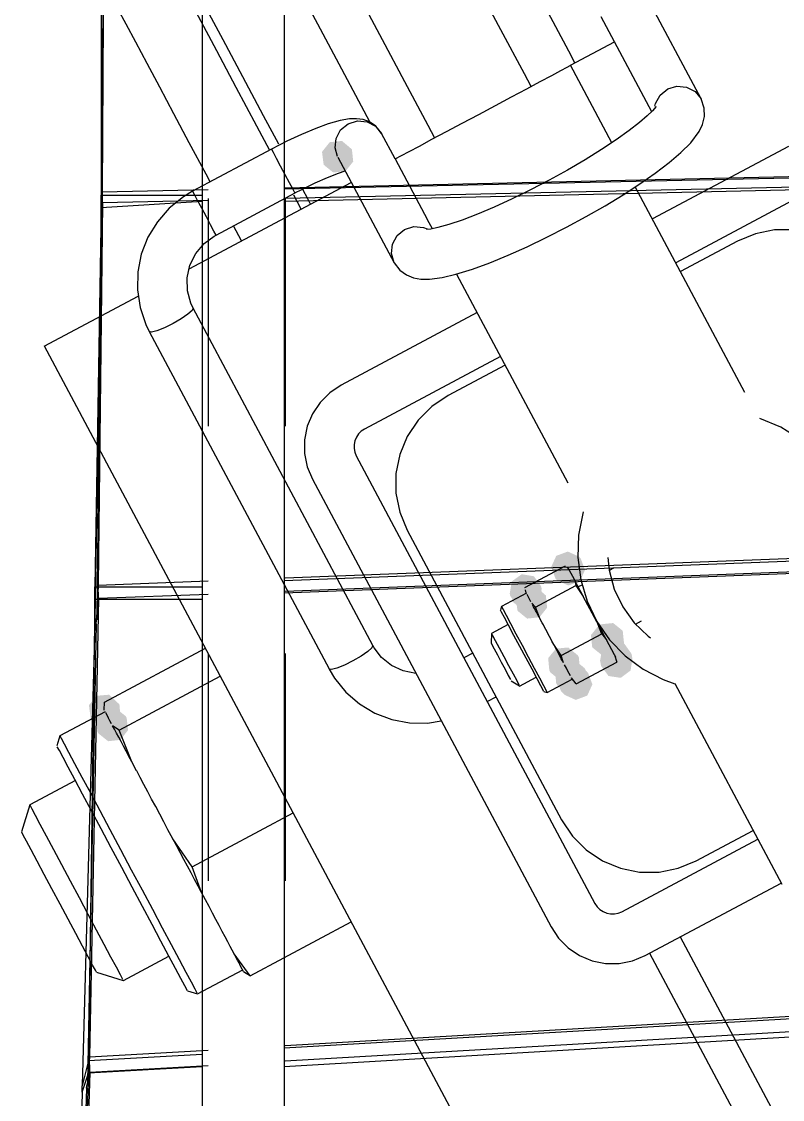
# Model space of a CAD drawing. Extents: x 3 to 592, y 5 to 207.
# Drawn here: x 41.75 to 46, y 39.4 to 45.42 of the extents above; entities that cross this region are included whole.
import ezdxf

# ---------------------------------------------------------------- set-up
doc = ezdxf.new("R2010")
doc.units = 0
doc.layers.get('0').update_dxf_attribs({"linetype": 'CONTINUOUS'})

msp = doc.modelspace()

# ---------------------------------------------------------------- hatches: boundary and pattern name
h = msp.add_hatch(color=7)
h.dxf.hatch_style = 2
h.paths.add_polyline_path([(43.594466, 44.705872), (43.60169, 44.637443), (43.558568, 44.583822), (43.490139, 44.576597), (43.436518, 44.619719), (43.427177, 44.692029), (43.470298, 44.74565), (43.538727, 44.752874)])
h = msp.add_hatch(color=7)
h.dxf.hatch_style = 2
h.paths.add_polyline_path([(43.594466, 44.705872), (43.60169, 44.637443), (43.558568, 44.583822), (43.490139, 44.576597), (43.436518, 44.619719), (43.427177, 44.692029), (43.470298, 44.74565), (43.538727, 44.752874)])
h = msp.add_hatch(color=7)
h.dxf.hatch_style = 2
h.paths.add_polyline_path([(44.873063, 42.420738), (44.897015, 42.356232), (44.868522, 42.293599), (44.804016, 42.269647), (44.741383, 42.29814), (44.731858, 42.30837), (44.707906, 42.372876), (44.736399, 42.435509), (44.800905, 42.459462), (44.863538, 42.430969)])
h = msp.add_hatch(color=7)
h.dxf.hatch_style = 2
h.paths.add_polyline_path([(44.873063, 42.420738), (44.897015, 42.356232), (44.868522, 42.293599), (44.804016, 42.269647), (44.741383, 42.29814), (44.731858, 42.30837), (44.707906, 42.372876), (44.736399, 42.435509), (44.800905, 42.459462), (44.863538, 42.430969)])
h = msp.add_hatch(color=7)
h.dxf.hatch_style = 2
h.paths.add_polyline_path([(44.476222, 42.22484), (44.487685, 42.292688), (44.543649, 42.332723), (44.611497, 42.32126), (44.651531, 42.265296), (44.654706, 42.251538), (44.643244, 42.18369), (44.58728, 42.143655), (44.519432, 42.155118), (44.479397, 42.211082)])
h = msp.add_hatch(color=7)
h.dxf.hatch_style = 2
h.paths.add_polyline_path([(44.476222, 42.22484), (44.487685, 42.292688), (44.543649, 42.332723), (44.611497, 42.32126), (44.651531, 42.265296), (44.654706, 42.251538), (44.643244, 42.18369), (44.58728, 42.143655), (44.519432, 42.155118), (44.479397, 42.211082)])
h = msp.add_hatch(color=7)
h.dxf.hatch_style = 2
h.paths.add_polyline_path([(44.651282, 42.264509), (44.658506, 42.19608), (44.615385, 42.142458), (44.546956, 42.135234), (44.493334, 42.178355), (44.481876, 42.254546), (44.524998, 42.308167), (44.593427, 42.315392)])
h = msp.add_hatch(color=7)
h.dxf.hatch_style = 2
h.paths.add_polyline_path([(44.651282, 42.264509), (44.658506, 42.19608), (44.615385, 42.142458), (44.546956, 42.135234), (44.493334, 42.178355), (44.481876, 42.254546), (44.524998, 42.308167), (44.593427, 42.315392)])
h = msp.add_hatch(color=7)
h.dxf.hatch_style = 2
h.paths.add_polyline_path([(44.678093, 42.214273), (44.685318, 42.145844), (44.642196, 42.092223), (44.573767, 42.084998), (44.520145, 42.12812), (44.508687, 42.20431), (44.551809, 42.257932), (44.620238, 42.265156)])
h = msp.add_hatch(color=7)
h.dxf.hatch_style = 2
h.paths.add_polyline_path([(44.678093, 42.214273), (44.685318, 42.145844), (44.642196, 42.092223), (44.573767, 42.084998), (44.520145, 42.12812), (44.508687, 42.20431), (44.551809, 42.257932), (44.620238, 42.265156)])
h = msp.add_hatch(color=7)
h.dxf.hatch_style = 2
h.paths.add_polyline_path([(45.059338, 41.888266), (44.990895, 41.881179), (44.93736, 41.924408), (44.930273, 41.992852), (44.973502, 42.046387), (44.985849, 42.053089), (45.054292, 42.060177), (45.107827, 42.016948), (45.114915, 41.948504), (45.071686, 41.894969)])
h = msp.add_hatch(color=7)
h.dxf.hatch_style = 2
h.paths.add_polyline_path([(45.059338, 41.888266), (44.990895, 41.881179), (44.93736, 41.924408), (44.930273, 41.992852), (44.973502, 42.046387), (44.985849, 42.053089), (45.054292, 42.060177), (45.107827, 42.016948), (45.114915, 41.948504), (45.071686, 41.894969)])
h = msp.add_hatch(color=7)
h.dxf.hatch_style = 2
h.paths.add_polyline_path([(44.862466, 41.868702), (44.868936, 41.800197), (44.825227, 41.747054), (44.756722, 41.740584), (44.703579, 41.784293), (44.697581, 41.795582), (44.691111, 41.864087), (44.734821, 41.91723), (44.803325, 41.9237), (44.856469, 41.879991)])
h = msp.add_hatch(color=7)
h.dxf.hatch_style = 2
h.paths.add_polyline_path([(44.862466, 41.868702), (44.868936, 41.800197), (44.825227, 41.747054), (44.756722, 41.740584), (44.703579, 41.784293), (44.697581, 41.795582), (44.691111, 41.864087), (44.734821, 41.91723), (44.803325, 41.9237), (44.856469, 41.879991)])
h = msp.add_hatch(color=7)
h.dxf.hatch_style = 2
h.paths.add_polyline_path([(45.159567, 41.875759), (45.148104, 41.807911), (45.09214, 41.767877), (45.024292, 41.779339), (44.984257, 41.835303), (44.981082, 41.849061), (44.992545, 41.916909), (45.048509, 41.956944), (45.116357, 41.945482), (45.156392, 41.889517)])
h = msp.add_hatch(color=7)
h.dxf.hatch_style = 2
h.paths.add_polyline_path([(45.159567, 41.875759), (45.148104, 41.807911), (45.09214, 41.767877), (45.024292, 41.779339), (44.984257, 41.835303), (44.981082, 41.849061), (44.992545, 41.916909), (45.048509, 41.956944), (45.116357, 41.945482), (45.156392, 41.889517)])
h = msp.add_hatch(color=7)
h.dxf.hatch_style = 2
h.paths.add_polyline_path([(45.162077, 41.863097), (45.15185, 41.795052), (45.096623, 41.754006), (45.028578, 41.764234), (44.987532, 41.819461), (44.984005, 41.833572), (44.994232, 41.901617), (45.049459, 41.942662), (45.117504, 41.932435), (45.158549, 41.877208)])
h = msp.add_hatch(color=7)
h.dxf.hatch_style = 2
h.paths.add_polyline_path([(45.162077, 41.863097), (45.15185, 41.795052), (45.096623, 41.754006), (45.028578, 41.764234), (44.987532, 41.819461), (44.984005, 41.833572), (44.994232, 41.901617), (45.049459, 41.942662), (45.117504, 41.932435), (45.158549, 41.877208)])
h = msp.add_hatch(color=7)
h.dxf.hatch_style = 2
h.paths.add_polyline_path([(44.900883, 41.7967), (44.907354, 41.728195), (44.863644, 41.675052), (44.79514, 41.668582), (44.741996, 41.712291), (44.735999, 41.72358), (44.729529, 41.792085), (44.773238, 41.845228), (44.841743, 41.851698), (44.894886, 41.807989)])
h = msp.add_hatch(color=7)
h.dxf.hatch_style = 2
h.paths.add_polyline_path([(44.900883, 41.7967), (44.907354, 41.728195), (44.863644, 41.675052), (44.79514, 41.668582), (44.741996, 41.712291), (44.735999, 41.72358), (44.729529, 41.792085), (44.773238, 41.845228), (44.841743, 41.851698), (44.894886, 41.807989)])
h = msp.add_hatch(color=7)
h.dxf.hatch_style = 2
h.paths.add_polyline_path([(44.762726, 41.679861), (44.738774, 41.744367), (44.767267, 41.807001), (44.831773, 41.830953), (44.894406, 41.80246), (44.903931, 41.792229), (44.927883, 41.727723), (44.89939, 41.66509), (44.834884, 41.641138), (44.772251, 41.669631)])
h = msp.add_hatch(color=7)
h.dxf.hatch_style = 2
h.paths.add_polyline_path([(44.762726, 41.679861), (44.738774, 41.744367), (44.767267, 41.807001), (44.831773, 41.830953), (44.894406, 41.80246), (44.903931, 41.792229), (44.927883, 41.727723), (44.89939, 41.66509), (44.834884, 41.641138), (44.772251, 41.669631)])
h = msp.add_hatch(color=7)
h.dxf.hatch_style = 2
h.paths.add_polyline_path([(44.77275, 41.669797), (44.748718, 41.734273), (44.777134, 41.796941), (44.841611, 41.820973), (44.904279, 41.792557), (44.914156, 41.781974), (44.938188, 41.717497), (44.909772, 41.654829), (44.845296, 41.630798), (44.782627, 41.659213)])
h = msp.add_hatch(color=7)
h.dxf.hatch_style = 2
h.paths.add_polyline_path([(44.77275, 41.669797), (44.748718, 41.734273), (44.777134, 41.796941), (44.841611, 41.820973), (44.904279, 41.792557), (44.914156, 41.781974), (44.938188, 41.717497), (44.909772, 41.654829), (44.845296, 41.630798), (44.782627, 41.659213)])
h = msp.add_hatch(color=7)
h.dxf.hatch_style = 2
h.paths.add_polyline_path([(42.295014, 41.60604), (42.3008, 41.537474), (42.256562, 41.48477), (42.187996, 41.478983), (42.135292, 41.523221), (42.124567, 41.601312), (42.168805, 41.654016), (42.23737, 41.659803)])
h = msp.add_hatch(color=7)
h.dxf.hatch_style = 2
h.paths.add_polyline_path([(42.295014, 41.60604), (42.3008, 41.537474), (42.256562, 41.48477), (42.187996, 41.478983), (42.135292, 41.523221), (42.124567, 41.601312), (42.168805, 41.654016), (42.23737, 41.659803)])
h = msp.add_hatch(color=7)
h.dxf.hatch_style = 2
h.paths.add_polyline_path([(42.335652, 41.529877), (42.343206, 41.461483), (42.300343, 41.407654), (42.23195, 41.4001), (42.178121, 41.442963), (42.172476, 41.453193), (42.164922, 41.521587), (42.207785, 41.575416), (42.276179, 41.58297), (42.330007, 41.540107)])
h = msp.add_hatch(color=7)
h.dxf.hatch_style = 2
h.paths.add_polyline_path([(42.335652, 41.529877), (42.343206, 41.461483), (42.300343, 41.407654), (42.23195, 41.4001), (42.178121, 41.442963), (42.172476, 41.453193), (42.164922, 41.521587), (42.207785, 41.575416), (42.276179, 41.58297), (42.330007, 41.540107)])

# ---------------------------------------------------------------- linework, layer by layer
at = {"color": 7}
for points in [[(44.840878, 45.188117), (44.805953, 45.253381), (44.675778, 45.497503), (44.550894, 45.731748), (44.431656, 45.955409), (44.318061, 46.168134), (44.211169, 46.368511), (44.110981, 46.556189), (44.0182, 46.730461), (43.932475, 46.890622), (43.854864, 47.03632), (43.785367, 47.166847), (43.723983, 47.281853), (43.671067, 47.380984), (43.626969, 47.463534), (43.591692, 47.529856), (43.565233, 47.579245), (43.547947, 47.611347), (43.539833, 47.626517)], [(44.840878, 45.188117), (44.805953, 45.253381), (44.675778, 45.497503), (44.550894, 45.731748), (44.431656, 45.955409), (44.318061, 46.168134), (44.211169, 46.368511), (44.110981, 46.556189), (44.0182, 46.730461), (43.932475, 46.890622), (43.854864, 47.03632), (43.785367, 47.166847), (43.723983, 47.281853), (43.671067, 47.380984), (43.626969, 47.463534), (43.591692, 47.529856), (43.565233, 47.579245), (43.547947, 47.611347), (43.539833, 47.626517)], [(44.595803, 45.057378), (44.558056, 45.128286), (44.427528, 45.372761), (44.302292, 45.607711), (44.1827, 45.832077), (44.068753, 46.045155), (43.961861, 46.245886), (43.86132, 46.433916), (43.768186, 46.608894), (43.682461, 46.769408), (43.604498, 46.915458), (43.534647, 47.046339), (43.473264, 47.161344), (43.420347, 47.260828), (43.37625, 47.34373), (43.34062, 47.410052), (43.314514, 47.459441), (43.297228, 47.491897), (43.289114, 47.507066)], [(44.595803, 45.057378), (44.558056, 45.128286), (44.427528, 45.372761), (44.302292, 45.607711), (44.1827, 45.832077), (44.068753, 46.045155), (43.961861, 46.245886), (43.86132, 46.433916), (43.768186, 46.608894), (43.682461, 46.769408), (43.604498, 46.915458), (43.534647, 47.046339), (43.473264, 47.161344), (43.420347, 47.260828), (43.37625, 47.34373), (43.34062, 47.410052), (43.314514, 47.459441), (43.297228, 47.491897), (43.289114, 47.507066)], [(42.749117, 47.22054), (42.757937, 47.20396), (42.775223, 47.171857), (42.801681, 47.122115), (42.836959, 47.056146), (42.881056, 46.973243), (42.933973, 46.87376), (42.995709, 46.758401), (43.065559, 46.627521), (43.14317, 46.481824), (43.228895, 46.320957), (43.322028, 46.146332), (43.42257, 45.958301), (43.529814, 45.757218), (43.643409, 45.544493), (43.763001, 45.320126), (43.888237, 45.085176), (44.018764, 44.840701), (44.056512, 44.769793)], [(42.749117, 47.22054), (42.757937, 47.20396), (42.775223, 47.171857), (42.801681, 47.122115), (42.836959, 47.056146), (42.881056, 46.973243), (42.933973, 46.87376), (42.995709, 46.758401), (43.065559, 46.627521), (43.14317, 46.481824), (43.228895, 46.320957), (43.322028, 46.146332), (43.42257, 45.958301), (43.529814, 45.757218), (43.643409, 45.544493), (43.763001, 45.320126), (43.888237, 45.085176), (44.018764, 44.840701), (44.056512, 44.769793)], [(42.509969, 47.078724), (42.518789, 47.062143), (42.536075, 47.03004), (42.56218, 46.980651), (42.597458, 46.914682), (42.641555, 46.831779), (42.694472, 46.732649), (42.755855, 46.617643), (42.825705, 46.487115), (42.903316, 46.341418), (42.988689, 46.181257), (43.081822, 46.006985), (43.182011, 45.819307), (43.288902, 45.618929), (43.402144, 45.406204), (43.521383, 45.182543), (43.646619, 44.948299), (43.692833, 44.861515)], [(42.509969, 47.078724), (42.518789, 47.062143), (42.536075, 47.03004), (42.56218, 46.980651), (42.597458, 46.914682), (42.641555, 46.831779), (42.694472, 46.732649), (42.755855, 46.617643), (42.825705, 46.487115), (42.903316, 46.341418), (42.988689, 46.181257), (43.081822, 46.006985), (43.182011, 45.819307), (43.288902, 45.618929), (43.402144, 45.406204), (43.521383, 45.182543), (43.646619, 44.948299), (43.692833, 44.861515)], [(43.185644, 44.734092), (43.100625, 44.893195), (42.984561, 45.111211), (42.874494, 45.317234), (42.771131, 45.510909), (42.674822, 45.691531), (42.586275, 45.857689), (42.505136, 46.009736), (42.432111, 46.146614), (42.367553, 46.26797), (42.311461, 46.373097), (42.264189, 46.461645), (42.225736, 46.533611), (42.196456, 46.588292), (42.176347, 46.626039), (42.165411, 46.646147)], [(43.185644, 44.734092), (43.100625, 44.893195), (42.984561, 45.111211), (42.874494, 45.317234), (42.771131, 45.510909), (42.674822, 45.691531), (42.586275, 45.857689), (42.505136, 46.009736), (42.432111, 46.146614), (42.367553, 46.26797), (42.311461, 46.373097), (42.264189, 46.461645), (42.225736, 46.533611), (42.196456, 46.588292), (42.176347, 46.626039), (42.165411, 46.646147)], [(42.133414, 46.57725), (42.146114, 46.553614), (42.16587, 46.516219), (42.194798, 46.461892), (42.232898, 46.390631), (42.279817, 46.302789), (42.335203, 46.198719), (42.399409, 46.078775), (42.471728, 45.942956), (42.552161, 45.792672), (42.640003, 45.627572), (42.735253, 45.449067), (42.837559, 45.257156), (42.946567, 45.052897), (43.061925, 44.836997), (43.134598, 44.700472)], [(42.133414, 46.57725), (42.146114, 46.553614), (42.16587, 46.516219), (42.194798, 46.461892), (42.232898, 46.390631), (42.279817, 46.302789), (42.335203, 46.198719), (42.399409, 46.078775), (42.471728, 45.942956), (42.552161, 45.792672), (42.640003, 45.627572), (42.735253, 45.449067), (42.837559, 45.257156), (42.946567, 45.052897), (43.061925, 44.836997), (43.134598, 44.700472)], [(42.192222, 46.072778), (42.192222, 44.45)], [(42.207603, 46.074295), (42.199137, 44.468097)], [(42.207603, 46.074295), (42.199137, 44.468097)], [(42.207603, 46.074295), (42.199137, 44.468097)], [(42.207603, 46.074295), (42.199137, 44.468097)], [(42.192222, 45.825833), (42.192222, 44.273611)], [(42.203617, 45.850881), (42.19515, 44.287017)], [(42.203617, 45.850881), (42.19515, 44.287017)], [(42.203617, 45.850881), (42.19515, 44.287017)], [(42.203617, 45.850881), (42.19515, 44.287017)], [(42.802387, 44.524083), (42.779103, 44.567475), (42.685617, 44.742806), (42.599187, 44.904731), (42.520164, 45.052897), (42.449256, 45.185894), (42.386462, 45.303722), (42.332134, 45.405675), (42.286626, 45.491047), (42.249937, 45.559839), (42.22242, 45.611697), (42.203723, 45.645917), (42.194903, 45.66285)], [(42.802387, 44.524083), (42.779103, 44.567475), (42.685617, 44.742806), (42.599187, 44.904731), (42.520164, 45.052897), (42.449256, 45.185894), (42.386462, 45.303722), (42.332134, 45.405675), (42.286626, 45.491047), (42.249937, 45.559839), (42.22242, 45.611697), (42.203723, 45.645917), (42.194903, 45.66285)], [(42.756667, 45.614167), (42.756667, 45.190833), (42.756667, 44.732222), (42.756667, 44.273611), (42.756667, 43.815), (42.756667, 43.321111), (42.756667, 42.827222), (42.756667, 42.333333), (42.756667, 41.839444), (42.756667, 41.310278), (42.756667, 40.781111), (42.756667, 40.287222), (42.756667, 39.722778), (42.756667, 39.193611)], [(43.215278, 45.614167), (43.215278, 45.190833), (43.215278, 44.732222), (43.215278, 44.273611), (43.215278, 43.815), (43.215278, 43.321111), (43.215278, 42.827222), (43.215278, 42.333333), (43.215278, 41.839444), (43.215278, 41.310278), (43.215278, 40.781111), (43.215278, 40.287222), (43.215278, 39.722778), (43.215278, 39.193611)], [(45.546045, 44.987563), (45.231015, 45.578113)], [(45.546045, 44.987563), (45.231015, 45.578113)], [(43.215278, 44.485278), (85.372222, 45.4025)], [(44.985975, 45.447268), (45.269256, 44.916337)], [(44.985975, 45.447268), (45.269256, 44.916337)], [(85.372222, 45.367222), (43.215278, 44.414722)], [(44.81636, 45.175064), (45.06154, 45.305945)], [(44.81636, 45.175064), (45.06154, 45.305945)], [(43.836026, 44.652071), (43.871303, 44.670768), (43.913989, 44.693699), (43.971492, 44.724391), (44.041695, 44.761785), (44.122481, 44.804824), (44.210676, 44.851743), (44.302751, 44.901132), (44.395884, 44.950874), (44.486548, 44.999204), (44.571214, 45.04436), (44.647062, 45.084929), (44.71162, 45.119149), (44.761714, 45.14596), (44.796639, 45.164304), (44.814278, 45.173829)], [(43.836026, 44.652071), (43.871303, 44.670768), (43.913989, 44.693699), (43.971492, 44.724391), (44.041695, 44.761785), (44.122481, 44.804824), (44.210676, 44.851743), (44.302751, 44.901132), (44.395884, 44.950874), (44.486548, 44.999204), (44.571214, 45.04436), (44.647062, 45.084929), (44.71162, 45.119149), (44.761714, 45.14596), (44.796639, 45.164304), (44.814278, 45.173829)], [(45.046865, 44.742982), (44.816501, 45.175135)], [(45.046865, 44.742982), (44.816501, 45.175135)], [(45.287741, 44.947522), (45.291269, 44.961281), (45.317022, 45.008906), (45.359002, 45.043125), (45.410861, 45.059), (45.464483, 45.053709), (45.512108, 45.029014), (45.545975, 44.987739)], [(45.287741, 44.947522), (45.291269, 44.961281), (45.317022, 45.008906), (45.359002, 45.043125), (45.410861, 45.059), (45.464483, 45.053709), (45.512108, 45.029014), (45.545975, 44.987739)], [(43.830487, 44.072351), (43.861531, 44.031429), (43.898926, 44.004265), (43.938084, 43.988743), (43.979359, 43.981335), (44.028395, 43.980629), (44.097892, 43.989801), (44.175856, 44.008499), (44.267931, 44.037074), (44.364945, 44.072704), (44.467251, 44.114332), (44.57379, 44.161957), (44.683151, 44.214521), (44.793217, 44.270612), (44.902579, 44.329879), (45.008765, 44.39091), (45.109659, 44.452293), (45.204204, 44.513676), (45.289929, 44.573649), (45.366481, 44.631504), (45.432098, 44.687596), (45.487837, 44.742982), (45.534756, 44.806129), (45.553454, 44.845287), (45.564037, 44.889032), (45.563331, 44.936657), (45.546045, 44.987457)], [(43.830487, 44.072351), (43.861531, 44.031429), (43.898926, 44.004265), (43.938084, 43.988743), (43.979359, 43.981335), (44.028395, 43.980629), (44.097892, 43.989801), (44.175856, 44.008499), (44.267931, 44.037074), (44.364945, 44.072704), (44.467251, 44.114332), (44.57379, 44.161957), (44.683151, 44.214521), (44.793217, 44.270612), (44.902579, 44.329879), (45.008765, 44.39091), (45.109659, 44.452293), (45.204204, 44.513676), (45.289929, 44.573649), (45.366481, 44.631504), (45.432098, 44.687596), (45.487837, 44.742982), (45.534756, 44.806129), (45.553454, 44.845287), (45.564037, 44.889032), (45.563331, 44.936657), (45.546045, 44.987457)], [(45.294656, 44.945441), (45.274195, 44.921099), (45.245267, 44.892877), (45.201522, 44.855483), (45.142961, 44.810327), (45.0717, 44.759174), (44.988797, 44.704494), (44.897075, 44.647697), (44.799003, 44.590194), (44.696697, 44.533749), (44.592628, 44.479774), (44.489264, 44.429327), (44.389428, 44.383466), (44.295589, 44.343955), (44.209864, 44.311147), (44.135428, 44.286099), (44.074397, 44.268813), (44.034886, 44.260699), (44.011603, 44.257877)], [(45.294656, 44.945441), (45.274195, 44.921099), (45.245267, 44.892877), (45.201522, 44.855483), (45.142961, 44.810327), (45.0717, 44.759174), (44.988797, 44.704494), (44.897075, 44.647697), (44.799003, 44.590194), (44.696697, 44.533749), (44.592628, 44.479774), (44.489264, 44.429327), (44.389428, 44.383466), (44.295589, 44.343955), (44.209864, 44.311147), (44.135428, 44.286099), (44.074397, 44.268813), (44.034886, 44.260699), (44.011603, 44.257877)], [(43.760566, 44.793535), (43.728816, 44.834457), (43.693186, 44.858799), (43.65685, 44.871852), (43.620866, 44.876791), (43.581708, 44.875732), (43.528439, 44.86656), (43.461764, 44.84751), (43.392266, 44.822463), (43.312891, 44.788949), (43.230694, 44.750849), (43.145675, 44.707104)], [(43.760566, 44.793535), (43.728816, 44.834457), (43.693186, 44.858799), (43.65685, 44.871852), (43.620866, 44.876791), (43.581708, 44.875732), (43.528439, 44.86656), (43.461764, 44.84751), (43.392266, 44.822463), (43.312891, 44.788949), (43.230694, 44.750849), (43.145675, 44.707104)], [(43.513481, 44.666676), (43.500075, 44.713948), (43.50572, 44.767218), (43.531472, 44.814843), (43.573453, 44.849062), (43.625311, 44.864937), (43.678934, 44.859646), (43.726559, 44.834951), (43.760425, 44.793676)], [(43.513481, 44.666676), (43.500075, 44.713948), (43.50572, 44.767218), (43.531472, 44.814843), (43.573453, 44.849062), (43.625311, 44.864937), (43.678934, 44.859646), (43.726559, 44.834951), (43.760425, 44.793676)], [(43.836026, 44.652071), (43.760531, 44.793535)], [(43.836026, 44.652071), (43.760531, 44.793535)], [(43.145498, 44.707104), (42.704173, 44.471802)], [(43.145498, 44.707104), (42.704173, 44.471802)], [(43.276273, 44.46203), (43.264279, 44.484608), (43.245581, 44.519532), (43.221945, 44.563983), (43.196193, 44.61196), (43.172909, 44.655352), (43.155623, 44.688513), (43.146451, 44.705446)], [(43.276273, 44.46203), (43.264279, 44.484608), (43.245581, 44.519532), (43.221945, 44.563983), (43.196193, 44.61196), (43.172909, 44.655352), (43.155623, 44.688513), (43.146451, 44.705446)], [(46.033725, 44.722591), (45.273842, 44.31725)], [(46.033725, 44.722591), (45.273842, 44.31725)], [(43.515492, 44.662796), (43.830522, 44.072246)], [(43.515492, 44.662796), (43.830522, 44.072246)], [(43.836026, 44.652071), (44.017353, 44.311993)], [(43.836026, 44.652071), (44.017353, 44.311993)], [(43.221346, 44.490887), (48.433746, 44.607408)], [(43.221346, 44.490887), (48.433746, 44.607408)], [(43.221346, 44.490887), (48.433746, 44.607408)], [(43.221346, 44.490887), (48.433746, 44.607408)], [(43.276273, 44.46203), (43.315079, 44.482138), (43.388456, 44.518121), (43.457601, 44.549166), (43.518984, 44.573155), (43.556379, 44.585855)], [(43.276273, 44.46203), (43.315079, 44.482138), (43.388456, 44.518121), (43.457601, 44.549166), (43.518984, 44.573155), (43.556379, 44.585855)], [(42.684735, 44.03785), (43.591021, 44.521155)], [(42.684735, 44.03785), (43.591021, 44.521155)], [(48.433521, 44.546976), (43.221169, 44.430456)], [(48.433521, 44.546976), (43.221169, 44.430456)], [(48.433521, 44.546976), (43.221169, 44.430456)], [(48.433521, 44.546976), (43.221169, 44.430456)], [(45.790979, 43.348327), (45.178239, 44.496919)], [(45.790979, 43.348327), (45.178239, 44.496919)], [(42.192222, 44.379444), (42.192222, 44.45)], [(42.192222, 44.45), (42.192222, 44.308889)], [(42.192222, 44.45), (42.756667, 44.45)], [(42.198996, 44.468027), (42.196526, 44.337499)], [(42.198996, 44.468027), (42.196526, 44.337499)], [(42.198996, 44.468027), (42.196526, 44.337499)], [(42.198996, 44.468027), (42.196526, 44.337499)], [(42.198996, 44.468027), (42.790957, 44.48108)], [(42.198996, 44.468027), (42.790957, 44.48108)], [(42.198996, 44.468027), (42.790957, 44.48108)], [(42.198996, 44.468027), (42.790957, 44.48108)], [(42.200548, 44.407702), (42.199137, 44.468027)], [(42.200548, 44.407702), (42.199137, 44.468027)], [(42.200548, 44.407702), (42.199137, 44.468027)], [(42.200548, 44.407702), (42.199137, 44.468027)], [(42.70435, 44.471766), (42.652491, 44.440722), (42.573822, 44.377222), (42.507147, 44.301022), (42.454583, 44.214591), (42.417541, 44.120753), (42.397786, 44.021975), (42.395316, 43.921433), (42.410133, 43.822303), (42.442236, 43.727405), (42.461286, 43.687894)], [(42.70435, 44.471766), (42.652491, 44.440722), (42.573822, 44.377222), (42.507147, 44.301022), (42.454583, 44.214591), (42.417541, 44.120753), (42.397786, 44.021975), (42.395316, 43.921433), (42.410133, 43.822303), (42.442236, 43.727405), (42.461286, 43.687894)], [(42.835124, 44.226692), (42.82313, 44.249269), (42.804433, 44.284194), (42.780797, 44.328644), (42.755044, 44.376622), (42.731761, 44.420014), (42.714474, 44.453175), (42.705302, 44.470108)], [(42.835124, 44.226692), (42.82313, 44.249269), (42.804433, 44.284194), (42.780797, 44.328644), (42.755044, 44.376622), (42.731761, 44.420014), (42.714474, 44.453175), (42.705302, 44.470108)], [(42.79078, 44.430421), (42.79078, 44.293543), (42.79078, 43.824349), (42.79078, 43.345276), (42.79078, 43.160421)], [(42.79078, 44.430421), (42.79078, 44.293543), (42.79078, 43.824349), (42.79078, 43.345276), (42.79078, 43.160421)], [(42.79078, 44.430421), (42.79078, 44.293543), (42.79078, 43.824349), (42.79078, 43.345276), (42.79078, 43.160421)], [(42.79078, 44.430421), (42.79078, 44.293543), (42.79078, 43.824349), (42.79078, 43.345276), (42.79078, 43.160421)], [(42.835124, 44.226692), (43.276449, 44.461994)], [(42.835124, 44.226692), (43.276449, 44.461994)], [(43.221346, 44.430421), (43.221346, 44.293543), (43.221346, 43.824349), (43.221346, 43.345276), (43.221346, 43.160421)], [(43.221346, 44.430421), (43.221346, 44.293543), (43.221346, 43.824349), (43.221346, 43.345276), (43.221346, 43.160421)], [(43.221346, 44.430421), (43.221346, 44.293543), (43.221346, 43.824349), (43.221346, 43.345276), (43.221346, 43.160421)], [(43.221346, 44.430421), (43.221346, 44.293543), (43.221346, 43.824349), (43.221346, 43.345276), (43.221346, 43.160421)], [(43.26703, 44.452328), (43.309011, 44.373659)], [(43.26703, 44.452328), (43.309011, 44.373659)], [(43.363797, 44.400117), (43.350392, 44.425164), (43.318994, 44.484431)], [(43.363797, 44.400117), (43.350392, 44.425164), (43.318994, 44.484431)], [(46.1645, 44.477481), (45.404617, 44.07214)], [(46.1645, 44.477481), (45.404617, 44.07214)], [(42.192222, 44.379444), (42.156944, 42.262778)], [(42.200548, 44.407702), (42.176912, 42.271985)], [(42.200548, 44.407702), (42.176912, 42.271985)], [(42.200548, 44.407702), (42.176912, 42.271985)], [(42.200548, 44.407702), (42.176912, 42.271985)], [(42.756667, 44.414722), (42.192222, 44.379444)], [(42.192222, 44.203056), (42.192222, 44.379444)], [(42.192787, 44.221188), (42.200548, 44.407808)], [(42.192787, 44.221188), (42.200548, 44.407808)], [(42.192787, 44.221188), (42.200548, 44.407808)], [(42.192787, 44.221188), (42.200548, 44.407808)], [(42.79078, 44.420896), (42.200583, 44.407843)], [(42.79078, 44.420896), (42.200583, 44.407843)], [(42.79078, 44.420896), (42.200583, 44.407843)], [(42.79078, 44.420896), (42.200583, 44.407843)], [(42.192222, 44.308889), (42.192222, 44.238333)], [(42.196667, 44.337429), (42.194551, 44.265815)], [(42.196667, 44.337429), (42.194551, 44.265815)], [(42.196667, 44.337429), (42.194551, 44.265815)], [(42.196667, 44.337429), (42.194551, 44.265815)], [(44.043812, 44.262604), (44.017706, 44.311993)], [(44.043812, 44.262604), (44.017706, 44.311993)], [(42.978246, 44.194448), (42.933091, 44.279114)], [(42.978246, 44.194448), (42.933091, 44.279114)], [(43.830452, 44.072387), (43.815282, 44.123539), (43.820927, 44.176809), (43.846679, 44.224434), (43.88866, 44.258653), (43.940518, 44.274528), (43.994141, 44.269237), (44.014602, 44.261476)], [(43.830452, 44.072387), (43.815282, 44.123539), (43.820927, 44.176809), (43.846679, 44.224434), (43.88866, 44.258653), (43.940518, 44.274528), (43.994141, 44.269237), (44.014602, 44.261476)], [(46.501156, 43.964472), (46.440831, 44.055136), (46.363925, 44.132041), (46.273261, 44.192719), (46.17272, 44.234347), (46.065828, 44.255866), (45.95682, 44.255866), (45.850281, 44.2347), (45.749386, 44.193072)], [(46.501156, 43.964472), (46.440831, 44.055136), (46.363925, 44.132041), (46.273261, 44.192719), (46.17272, 44.234347), (46.065828, 44.255866), (45.95682, 44.255866), (45.850281, 44.2347), (45.749386, 44.193072)], [(42.192222, 44.203056), (42.156944, 42.086389)], [(42.192787, 44.221188), (42.169151, 42.102758)], [(42.192787, 44.221188), (42.169151, 42.102758)], [(42.192787, 44.221188), (42.169151, 42.102758)], [(42.192787, 44.221188), (42.169151, 42.102758)], [(42.706396, 43.81881), (42.693343, 43.846679), (42.674646, 43.916177), (42.673235, 43.988143), (42.689462, 44.058699), (42.721918, 44.123963), (42.76919, 44.179702), (42.824576, 44.220977), (42.83516, 44.226621)], [(42.706396, 43.81881), (42.693343, 43.846679), (42.674646, 43.916177), (42.673235, 43.988143), (42.689462, 44.058699), (42.721918, 44.123963), (42.76919, 44.179702), (42.824576, 44.220977), (42.83516, 44.226621)], [(45.749492, 44.193142), (45.430934, 44.023104)], [(45.749492, 44.193142), (45.430934, 44.023104)], [(44.178961, 44.009275), (44.801163, 42.84301)], [(44.178961, 44.009275), (44.801163, 42.84301)], [(43.215278, 42.298056), (85.372222, 43.920833)], [(41.875357, 43.606085), (42.400643, 43.886191)], [(41.875357, 43.606085), (42.400643, 43.886191)], [(85.372222, 43.850278), (43.215278, 42.2275)], [(42.706396, 43.81881), (42.701104, 43.80611), (42.678174, 43.785296), (42.640779, 43.759543), (42.594918, 43.733085), (42.54694, 43.709449), (42.50496, 43.692868), (42.474974, 43.685107), (42.461215, 43.687929)], [(42.706396, 43.81881), (42.701104, 43.80611), (42.678174, 43.785296), (42.640779, 43.759543), (42.594918, 43.733085), (42.54694, 43.709449), (42.50496, 43.692868), (42.474974, 43.685107), (42.461215, 43.687929)], [(43.711848, 41.934095), (42.706431, 43.818634)], [(43.711848, 41.934095), (42.706431, 43.818634)], [(44.293649, 43.794257), (43.533766, 43.388915)], [(44.293649, 43.794257), (43.533766, 43.388915)], [(42.461321, 43.688035), (43.466738, 41.803496)], [(42.461321, 43.688035), (43.466738, 41.803496)], [(44.490322, 38.704414), (41.875534, 43.605909)], [(44.490322, 38.704414), (41.875534, 43.605909)], [(44.424388, 43.549182), (43.664505, 43.14384)], [(44.424388, 43.549182), (43.664505, 43.14384)], [(44.450564, 43.500181), (44.132006, 43.330142)], [(44.450564, 43.500181), (44.132006, 43.330142)], [(43.533907, 43.38895), (43.470407, 43.346617), (43.416432, 43.292642), (43.374098, 43.229495), (43.344818, 43.158939), (43.330001, 43.08415), (43.330001, 43.00795), (43.344818, 42.933161), (43.373746, 42.862959)], [(43.533907, 43.38895), (43.470407, 43.346617), (43.416432, 43.292642), (43.374098, 43.229495), (43.344818, 43.158939), (43.330001, 43.08415), (43.330001, 43.00795), (43.344818, 42.933161), (43.373746, 42.862959)], [(44.131936, 43.330213), (44.041272, 43.269888), (43.964366, 43.192982), (43.903688, 43.102318), (43.862061, 43.001777), (43.840541, 42.894885), (43.840541, 42.785877), (43.861708, 42.679338), (43.903336, 42.578443)], [(44.131936, 43.330213), (44.041272, 43.269888), (43.964366, 43.192982), (43.903688, 43.102318), (43.862061, 43.001777), (43.840541, 42.894885), (43.840541, 42.785877), (43.861708, 42.679338), (43.903336, 42.578443)], [(46.380047, 42.243975), (46.396628, 42.312414), (46.411092, 42.436591), (46.405094, 42.561827), (46.379342, 42.684241), (46.334186, 42.801011), (46.270686, 42.908961), (46.190958, 43.005269), (46.096767, 43.087819), (45.990581, 43.153789), (45.874869, 43.202119)], [(46.380047, 42.243975), (46.396628, 42.312414), (46.411092, 42.436591), (46.405094, 42.561827), (46.379342, 42.684241), (46.334186, 42.801011), (46.270686, 42.908961), (46.190958, 43.005269), (46.096767, 43.087819), (45.990581, 43.153789), (45.874869, 43.202119)], [(43.664646, 43.143876), (43.646654, 43.131881), (43.631132, 43.116359), (43.619138, 43.098367), (43.610671, 43.078259), (43.606438, 43.056739), (43.606438, 43.034867), (43.610671, 43.013701), (43.618785, 42.993592)], [(43.664646, 43.143876), (43.646654, 43.131881), (43.631132, 43.116359), (43.619138, 43.098367), (43.610671, 43.078259), (43.606438, 43.056739), (43.606438, 43.034867), (43.610671, 43.013701), (43.618785, 42.993592)], [(43.618891, 42.993522), (44.952391, 40.493738)], [(43.618891, 42.993522), (44.952391, 40.493738)], [(43.373816, 42.862782), (44.707316, 40.362999)], [(43.373816, 42.862782), (44.707316, 40.362999)], [(44.887303, 42.68149), (44.860845, 42.551315), (44.856612, 42.426079), (44.872839, 42.301901), (44.90847, 42.181956), (44.962798, 42.06942), (45.034412, 41.966762), (45.121901, 41.877156), (45.222442, 41.80272), (45.333567, 41.745218), (45.399889, 41.720876)], [(44.887303, 42.68149), (44.860845, 42.551315), (44.856612, 42.426079), (44.872839, 42.301901), (44.90847, 42.181956), (44.962798, 42.06942), (45.034412, 41.966762), (45.121901, 41.877156), (45.222442, 41.80272), (45.333567, 41.745218), (45.399889, 41.720876)], [(43.903265, 42.578549), (44.766159, 40.961063)], [(43.903265, 42.578549), (44.766159, 40.961063)], [(43.221346, 42.312378), (48.441396, 42.513751)], [(43.221346, 42.312378), (48.441396, 42.513751)], [(43.221346, 42.312378), (48.441396, 42.513751)], [(43.221346, 42.312378), (48.441396, 42.513751)], [(48.441539, 42.437951), (43.221169, 42.236566)], [(48.441539, 42.437951), (43.221169, 42.236566)], [(48.441539, 42.437951), (43.221169, 42.236566)], [(48.441539, 42.437951), (43.221169, 42.236566)], [(45.023687, 42.425867), (45.032154, 42.355664), (45.060729, 42.250184), (45.108001, 42.151053), (45.172207, 42.062153), (45.250876, 41.986306), (45.263223, 41.976781)], [(45.023687, 42.425867), (45.032154, 42.355664), (45.060729, 42.250184), (45.108001, 42.151053), (45.172207, 42.062153), (45.250876, 41.986306), (45.263223, 41.976781)], [(44.560984, 42.259321), (44.787467, 42.379971)], [(44.560984, 42.259321), (44.787467, 42.379971)], [(44.797239, 42.369422), (44.808175, 42.357428)], [(44.797239, 42.369422), (44.808175, 42.357428)], [(44.839326, 42.299326), (44.808281, 42.357534)], [(44.839326, 42.299326), (44.808281, 42.357534)], [(45.055614, 42.366001), (45.03233, 42.353653)], [(45.055614, 42.366001), (45.03233, 42.353653)], [(42.156944, 42.192222), (42.156944, 42.262778)], [(42.156944, 42.262778), (42.156944, 42.121667)], [(42.156944, 42.262778), (42.756667, 42.262778)], [(42.176841, 42.272091), (42.171197, 42.135919)], [(42.176841, 42.272091), (42.171197, 42.135919)], [(42.176841, 42.272091), (42.171197, 42.135919)], [(42.176841, 42.272091), (42.171197, 42.135919)], [(42.176841, 42.272091), (42.790674, 42.295727)], [(42.176841, 42.272091), (42.790674, 42.295727)], [(42.176841, 42.272091), (42.790674, 42.295727)], [(42.176841, 42.272091), (42.790674, 42.295727)], [(42.178393, 42.19635), (42.176982, 42.272197)], [(42.178393, 42.19635), (42.176982, 42.272197)], [(42.178393, 42.19635), (42.176982, 42.272197)], [(42.178393, 42.19635), (42.176982, 42.272197)], [(44.620039, 42.148584), (44.846522, 42.269234)], [(44.620039, 42.148584), (44.846522, 42.269234)], [(44.839326, 42.299326), (44.846381, 42.269339)], [(44.839326, 42.299326), (44.846381, 42.269339)], [(44.887444, 42.209085), (44.880742, 42.221785), (44.874039, 42.234132), (44.867689, 42.246479), (44.861339, 42.258121), (44.855342, 42.269057), (44.849697, 42.279641), (44.844406, 42.289871)], [(44.887444, 42.209085), (44.880742, 42.221785), (44.874039, 42.234132), (44.867689, 42.246479), (44.861339, 42.258121), (44.855342, 42.269057), (44.849697, 42.279641), (44.844406, 42.289871)], [(44.846416, 42.269375), (44.887339, 42.20905)], [(44.846416, 42.269375), (44.887339, 42.20905)], [(44.879613, 42.272126), (44.859504, 42.261543)], [(44.879613, 42.272126), (44.859504, 42.261543)], [(42.79078, 42.219986), (42.178358, 42.19635)], [(42.79078, 42.219986), (42.178358, 42.19635)], [(42.79078, 42.219986), (42.178358, 42.19635)], [(42.79078, 42.219986), (42.178358, 42.19635)], [(44.569662, 42.226406), (44.429962, 42.15197)], [(44.569662, 42.226406), (44.429962, 42.15197)], [(44.56811, 42.229334), (44.564229, 42.245209)], [(44.56811, 42.229334), (44.564229, 42.245209)], [(44.594921, 42.179099), (44.58716, 42.193563), (44.58081, 42.205557), (44.574107, 42.21861)], [(44.594921, 42.179099), (44.58716, 42.193563), (44.58081, 42.205557), (44.574107, 42.21861)], [(44.962939, 42.067586), (44.887444, 42.20905)], [(44.962939, 42.067586), (44.887444, 42.20905)], [(42.156944, 42.192222), (42.121667, 39.616944)], [(42.178393, 42.19635), (42.128652, 39.636947)], [(42.178393, 42.19635), (42.128652, 39.636947)], [(42.178393, 42.19635), (42.128652, 39.636947)], [(42.178393, 42.19635), (42.128652, 39.636947)], [(42.156944, 42.051111), (42.156944, 42.192222)], [(42.756667, 42.192222), (42.156944, 42.192222)], [(42.16594, 42.056121), (42.178287, 42.196526)], [(42.16594, 42.056121), (42.178287, 42.196526)], [(42.16594, 42.056121), (42.178287, 42.196526)], [(42.16594, 42.056121), (42.178287, 42.196526)], [(44.429962, 42.1519), (44.424318, 42.133203)], [(44.429962, 42.1519), (44.424318, 42.133203)], [(44.429962, 42.1519), (44.438782, 42.135319), (44.456068, 42.103216), (44.480762, 42.057002), (44.511101, 41.999852), (44.544968, 41.936352)], [(44.429962, 42.1519), (44.438782, 42.135319), (44.456068, 42.103216), (44.480762, 42.057002), (44.511101, 41.999852), (44.544968, 41.936352)], [(44.620039, 42.148584), (44.599225, 42.171161)], [(44.620039, 42.148584), (44.599225, 42.171161)], [(44.647273, 42.080991), (44.640571, 42.093691), (44.633868, 42.106039), (44.627518, 42.118386), (44.621168, 42.130027), (44.615171, 42.140964), (44.609526, 42.151547), (44.604234, 42.161777)], [(44.647273, 42.080991), (44.640571, 42.093691), (44.633868, 42.106039), (44.627518, 42.118386), (44.621168, 42.130027), (44.615171, 42.140964), (44.609526, 42.151547), (44.604234, 42.161777)], [(44.647273, 42.080991), (44.620109, 42.148725)], [(44.647273, 42.080991), (44.620109, 42.148725)], [(42.156944, 42.121667), (42.156944, 42.051111)], [(42.171161, 42.135919), (42.167986, 42.077358)], [(42.171161, 42.135919), (42.167986, 42.077358)], [(42.171161, 42.135919), (42.167986, 42.077358)], [(42.171161, 42.135919), (42.167986, 42.077358)], [(43.215278, 39.6875), (85.372222, 42.121667)], [(44.533432, 41.928486), (44.499918, 41.99128), (44.469932, 42.047372), (44.446296, 42.091822), (44.430774, 42.121102), (44.424424, 42.132744)], [(44.533432, 41.928486), (44.499918, 41.99128), (44.469932, 42.047372), (44.446296, 42.091822), (44.430774, 42.121102), (44.424424, 42.132744)], [(44.657539, 42.06173), (44.647309, 42.081132)], [(44.657539, 42.06173), (44.647309, 42.081132)], [(42.156944, 42.051111), (42.086389, 39.475833)], [(42.16594, 42.056121), (42.116199, 39.496718)], [(42.16594, 42.056121), (42.116199, 39.496718)], [(42.16594, 42.056121), (42.116199, 39.496718)], [(42.16594, 42.056121), (42.116199, 39.496718)], [(85.372222, 42.051111), (43.215278, 39.581667)], [(44.467392, 42.05224), (44.374259, 42.002498)], [(44.467392, 42.05224), (44.374259, 42.002498)], [(44.712502, 41.958719), (44.705446, 41.971771), (44.698744, 41.984824), (44.691688, 41.997877), (44.684632, 42.01093), (44.67793, 42.02363), (44.670874, 42.036683), (44.664171, 42.049382), (44.657469, 42.06173)], [(44.712502, 41.958719), (44.705446, 41.971771), (44.698744, 41.984824), (44.691688, 41.997877), (44.684632, 42.01093), (44.67793, 42.02363), (44.670874, 42.036683), (44.664171, 42.049382), (44.657469, 42.06173)], [(45.017161, 41.965986), (45.011164, 41.977275), (45.004814, 41.989269), (44.998111, 42.001616), (44.991408, 42.014316), (44.984705, 42.027016), (44.977297, 42.040422), (44.970241, 42.053827), (44.962833, 42.067586)], [(45.017161, 41.965986), (45.011164, 41.977275), (45.004814, 41.989269), (44.998111, 42.001616), (44.991408, 42.014316), (44.984705, 42.027016), (44.977297, 42.040422), (44.970241, 42.053827), (44.962833, 42.067586)], [(44.962939, 42.067586), (44.990103, 41.999853)], [(44.962939, 42.067586), (44.990103, 41.999853)], [(45.179227, 42.054145), (45.212388, 42.071784)], [(45.179227, 42.054145), (45.212388, 42.071784)], [(44.374259, 42.002534), (44.372495, 41.947147)], [(44.374259, 42.002534), (44.372495, 41.947147)], [(44.374259, 42.002534), (44.380609, 41.990892), (44.395072, 41.963375), (44.416945, 41.922453), (44.44305, 41.87377), (44.470214, 41.822617), (44.495261, 41.775697), (44.51537, 41.738303), (44.527717, 41.71502)], [(44.374259, 42.002534), (44.380609, 41.990892), (44.395072, 41.963375), (44.416945, 41.922453), (44.44305, 41.87377), (44.470214, 41.822617), (44.495261, 41.775697), (44.51537, 41.738303), (44.527717, 41.71502)], [(44.763761, 41.879202), (44.990244, 41.999853)], [(44.763761, 41.879202), (44.990244, 41.999853)], [(44.990173, 41.999958), (45.016984, 41.966092)], [(44.990173, 41.999958), (45.016984, 41.966092)], [(45.061611, 41.882624), (45.017161, 41.96588)], [(45.061611, 41.882624), (45.017161, 41.96588)], [(42.211237, 41.618606), (42.775329, 41.919525)], [(42.211237, 41.618606), (42.775329, 41.919525)], [(43.711848, 41.934095), (43.706556, 41.921395), (43.683626, 41.900581), (43.646231, 41.874828), (43.60037, 41.84837), (43.552392, 41.824734), (43.510412, 41.808153), (43.480426, 41.800392), (43.466667, 41.803214)], [(43.711848, 41.934095), (43.706556, 41.921395), (43.683626, 41.900581), (43.646231, 41.874828), (43.60037, 41.84837), (43.552392, 41.824734), (43.510412, 41.808153), (43.480426, 41.800392), (43.466667, 41.803214)], [(43.952372, 41.778343), (43.880405, 41.792807), (43.815141, 41.823146), (43.759755, 41.868302), (43.71848, 41.922277), (43.711777, 41.934271)], [(43.952372, 41.778343), (43.880405, 41.792807), (43.815141, 41.823146), (43.759755, 41.868302), (43.71848, 41.922277), (43.711777, 41.934271)], [(44.372389, 41.947006), (44.388969, 41.915962), (44.407314, 41.881742), (44.428481, 41.841526), (44.45, 41.801662), (44.467992, 41.767795), (44.479986, 41.74557)], [(44.372389, 41.947006), (44.388969, 41.915962), (44.407314, 41.881742), (44.428481, 41.841526), (44.45, 41.801662), (44.467992, 41.767795), (44.479986, 41.74557)], [(44.667452, 41.677237), (44.650872, 41.708634), (44.628999, 41.749204), (44.600777, 41.802121), (44.567969, 41.863504), (44.533397, 41.928415)], [(44.667452, 41.677237), (44.650872, 41.708634), (44.628999, 41.749204), (44.600777, 41.802121), (44.567969, 41.863504), (44.533397, 41.928415)], [(44.545003, 41.936282), (44.579928, 41.871018), (44.613089, 41.808576), (44.64237, 41.753896), (44.6653, 41.710857), (44.680117, 41.682635), (44.686114, 41.671699)], [(44.545003, 41.936282), (44.579928, 41.871018), (44.613089, 41.808576), (44.64237, 41.753896), (44.6653, 41.710857), (44.680117, 41.682635), (44.686114, 41.671699)], [(44.722768, 41.939457), (44.712537, 41.95886)], [(44.722768, 41.939457), (44.712537, 41.95886)], [(44.776954, 41.837857), (44.770957, 41.849146), (44.764607, 41.86114), (44.757904, 41.873488), (44.751202, 41.886188), (44.744499, 41.898887), (44.737091, 41.912293), (44.730035, 41.925699), (44.722627, 41.939457)], [(44.776954, 41.837857), (44.770957, 41.849146), (44.764607, 41.86114), (44.757904, 41.873488), (44.751202, 41.886188), (44.744499, 41.898887), (44.737091, 41.912293), (44.730035, 41.925699), (44.722627, 41.939457)], [(44.763761, 41.879202), (44.722838, 41.939527)], [(44.763761, 41.879202), (44.722838, 41.939527)], [(42.79078, 41.890421), (42.79078, 41.851615), (42.79078, 41.337618), (42.79078, 40.816212), (42.79078, 40.620421)], [(42.79078, 41.890421), (42.79078, 41.851615), (42.79078, 41.337618), (42.79078, 40.816212), (42.79078, 40.620421)], [(42.79078, 41.890421), (42.79078, 41.851615), (42.79078, 41.337618), (42.79078, 40.816212), (42.79078, 40.620421)], [(42.79078, 41.890421), (42.79078, 41.851615), (42.79078, 41.337618), (42.79078, 40.816212), (42.79078, 40.620421)], [(43.221346, 41.890421), (43.221346, 41.851615), (43.221346, 41.337618), (43.221346, 40.816212), (43.221346, 40.620421)], [(43.221346, 41.890421), (43.221346, 41.851615), (43.221346, 41.337618), (43.221346, 40.816212), (43.221346, 40.620421)], [(43.221346, 41.890421), (43.221346, 41.851615), (43.221346, 41.337618), (43.221346, 40.816212), (43.221346, 40.620421)], [(43.221346, 41.890421), (43.221346, 41.851615), (43.221346, 41.337618), (43.221346, 40.816212), (43.221346, 40.620421)], [(44.269378, 41.892291), (44.220342, 41.866185)], [(44.269378, 41.892291), (44.220342, 41.866185)], [(44.776954, 41.837857), (44.763902, 41.879132)], [(44.776954, 41.837857), (44.763902, 41.879132)], [(44.848427, 41.720523), (45.074911, 41.841173)], [(44.848427, 41.720523), (45.074911, 41.841173)], [(45.061611, 41.882624), (45.074664, 41.841349)], [(45.061611, 41.882624), (45.074664, 41.841349)], [(45.068737, 41.869289), (45.061681, 41.882695)], [(45.068737, 41.869289), (45.061681, 41.882695)], [(43.466773, 41.803355), (43.497818, 41.75185), (43.560965, 41.674239), (43.636812, 41.608622), (43.72289, 41.557469), (43.816729, 41.521486), (43.915859, 41.502436), (44.016401, 41.501025), (44.094012, 41.513019)], [(43.466773, 41.803355), (43.497818, 41.75185), (43.560965, 41.674239), (43.636812, 41.608622), (43.72289, 41.557469), (43.816729, 41.521486), (43.915859, 41.502436), (44.016401, 41.501025), (44.094012, 41.513019)], [(44.815372, 41.765855), (44.809022, 41.777497), (44.801614, 41.791608), (44.792794, 41.808188), (44.782916, 41.826533)], [(44.815372, 41.765855), (44.809022, 41.777497), (44.801614, 41.791608), (44.792794, 41.808188), (44.782916, 41.826533)], [(42.294492, 41.462572), (42.858584, 41.763491)], [(42.294492, 41.462572), (42.858584, 41.763491)], [(44.484008, 41.737809), (44.53128, 41.708529)], [(44.484008, 41.737809), (44.53128, 41.708529)], [(44.531174, 41.708423), (44.624308, 41.758164)], [(44.531174, 41.708423), (44.624308, 41.758164)], [(44.686255, 41.671522), (44.825955, 41.745958)], [(44.686255, 41.671522), (44.825955, 41.745958)], [(44.848427, 41.720523), (44.821263, 41.75439)], [(44.848427, 41.720523), (44.821263, 41.75439)], [(44.828566, 41.741161), (44.82151, 41.754566)], [(44.828566, 41.741161), (44.82151, 41.754566)], [(45.398954, 41.722499), (45.996746, 40.601988)], [(45.398954, 41.722499), (45.996746, 40.601988)], [(44.667452, 41.677237), (44.686149, 41.671593)], [(44.667452, 41.677237), (44.686149, 41.671593)], [(42.210108, 41.574085), (42.211166, 41.618535)], [(42.210108, 41.574085), (42.211166, 41.618535)], [(44.351081, 41.621075), (44.400117, 41.647181)], [(44.351081, 41.621075), (44.400117, 41.647181)], [(42.215153, 41.564631), (41.962564, 41.429869)], [(42.215153, 41.564631), (41.962564, 41.429869)], [(42.251383, 41.496756), (42.242211, 41.514042), (42.234097, 41.528859), (42.227747, 41.541206), (42.218575, 41.558139)], [(42.251383, 41.496756), (42.242211, 41.514042), (42.234097, 41.528859), (42.227747, 41.541206), (42.218575, 41.558139)], [(42.294492, 41.462572), (42.256745, 41.486561)], [(42.294492, 41.462572), (42.256745, 41.486561)], [(42.364378, 41.284878), (42.34815, 41.315217), (42.332628, 41.344144), (42.318164, 41.371661), (42.304053, 41.397767), (42.291, 41.422461), (42.278653, 41.445392), (42.267364, 41.466911), (42.256781, 41.486314)], [(42.364378, 41.284878), (42.34815, 41.315217), (42.332628, 41.344144), (42.318164, 41.371661), (42.304053, 41.397767), (42.291, 41.422461), (42.278653, 41.445392), (42.267364, 41.466911), (42.256781, 41.486314)], [(41.962705, 41.42994), (41.945419, 41.373496)], [(41.962705, 41.42994), (41.945419, 41.373496)], [(41.962705, 41.42994), (41.970113, 41.416534), (41.986341, 41.385843), (42.011388, 41.338923), (42.044902, 41.276129), (42.085472, 41.199576), (42.133097, 41.111029), (42.185661, 41.012251), (42.242105, 40.906418), (42.301019, 40.795293), (42.361344, 40.682404), (42.421316, 40.570221), (42.479524, 40.461212), (42.534205, 40.358554), (42.584652, 40.264362), (42.628749, 40.181107), (42.666144, 40.110904), (42.695777, 40.055518), (42.716944, 40.016359), (42.728586, 39.994134)], [(41.962705, 41.42994), (41.970113, 41.416534), (41.986341, 41.385843), (42.011388, 41.338923), (42.044902, 41.276129), (42.085472, 41.199576), (42.133097, 41.111029), (42.185661, 41.012251), (42.242105, 40.906418), (42.301019, 40.795293), (42.361344, 40.682404), (42.421316, 40.570221), (42.479524, 40.461212), (42.534205, 40.358554), (42.584652, 40.264362), (42.628749, 40.181107), (42.666144, 40.110904), (42.695777, 40.055518), (42.716944, 40.016359), (42.728586, 39.994134)], [(42.364378, 41.284878), (42.294528, 41.462678)], [(42.364378, 41.284878), (42.294528, 41.462678)], [(42.67514, 40.005988), (42.65997, 40.03421), (42.638804, 40.074074), (42.60917, 40.129813), (42.571776, 40.200016), (42.527326, 40.282918), (42.477584, 40.376052), (42.423609, 40.477652), (42.366459, 40.584896), (42.307898, 40.69461), (42.249337, 40.804324), (42.19254, 40.910863), (42.138565, 41.011757), (42.089176, 41.104185), (42.045431, 41.186029), (42.008742, 41.255174), (41.979815, 41.309502), (41.959354, 41.347954), (41.948065, 41.369121)], [(42.67514, 40.005988), (42.65997, 40.03421), (42.638804, 40.074074), (42.60917, 40.129813), (42.571776, 40.200016), (42.527326, 40.282918), (42.477584, 40.376052), (42.423609, 40.477652), (42.366459, 40.584896), (42.307898, 40.69461), (42.249337, 40.804324), (42.19254, 40.910863), (42.138565, 41.011757), (42.089176, 41.104185), (42.045431, 41.186029), (42.008742, 41.255174), (41.979815, 41.309502), (41.959354, 41.347954), (41.948065, 41.369121)], [(42.391401, 41.234289), (42.364237, 41.284737)], [(42.391401, 41.234289), (42.364237, 41.284737)], [(42.048853, 41.179962), (41.793795, 41.044142)], [(42.048853, 41.179962), (41.793795, 41.044142)], [(42.566519, 40.90603), (42.543236, 40.949421), (42.520306, 40.99246), (42.497728, 41.035146), (42.47515, 41.077127), (42.453278, 41.118049), (42.432111, 41.157913), (42.411297, 41.196719), (42.391542, 41.234113)], [(42.566519, 40.90603), (42.543236, 40.949421), (42.520306, 40.99246), (42.497728, 41.035146), (42.47515, 41.077127), (42.453278, 41.118049), (42.432111, 41.157913), (42.411297, 41.196719), (42.391542, 41.234113)], [(41.793971, 41.043966), (41.74811, 40.893682)], [(41.793971, 41.043966), (41.74811, 40.893682)], [(41.793971, 41.043966), (41.80526, 41.023152), (41.823957, 40.987874), (41.851121, 40.937074), (41.885694, 40.872163), (41.926263, 40.795963), (41.971771, 40.710944), (42.020102, 40.619927), (42.069844, 40.527146), (42.11888, 40.434719)], [(41.793971, 41.043966), (41.80526, 41.023152), (41.823957, 40.987874), (41.851121, 40.937074), (41.885694, 40.872163), (41.926263, 40.795963), (41.971771, 40.710944), (42.020102, 40.619927), (42.069844, 40.527146), (42.11888, 40.434719)], [(42.702162, 40.698385), (43.266254, 40.999304)], [(42.702162, 40.698385), (43.266254, 40.999304)], [(44.766195, 40.960993), (44.82652, 40.870329), (44.903425, 40.793423), (44.994089, 40.732745), (45.094631, 40.691118), (45.201523, 40.669598), (45.310531, 40.669598), (45.41707, 40.690765), (45.517964, 40.732393)], [(44.766195, 40.960993), (44.82652, 40.870329), (44.903425, 40.793423), (44.994089, 40.732745), (45.094631, 40.691118), (45.201523, 40.669598), (45.310531, 40.669598), (45.41707, 40.690765), (45.517964, 40.732393)], [(42.008213, 40.406355), (41.963411, 40.490316), (41.918255, 40.574983), (41.875216, 40.656122), (41.835705, 40.729852), (41.801838, 40.793), (41.77538, 40.842741), (41.757388, 40.876255), (41.748922, 40.892483)], [(42.008213, 40.406355), (41.963411, 40.490316), (41.918255, 40.574983), (41.875216, 40.656122), (41.835705, 40.729852), (41.801838, 40.793), (41.77538, 40.842741), (41.757388, 40.876255), (41.748922, 40.892483)], [(42.593507, 40.855406), (42.566343, 40.905853)], [(42.593507, 40.855406), (42.566343, 40.905853)], [(45.517858, 40.732322), (45.836417, 40.902361)], [(45.517858, 40.732322), (45.836417, 40.902361)], [(42.753844, 40.554875), (42.734794, 40.590858), (42.715392, 40.627194), (42.695283, 40.664236), (42.675175, 40.701983), (42.655067, 40.740083), (42.634606, 40.778536), (42.614144, 40.816989), (42.593331, 40.855441)], [(42.753844, 40.554875), (42.734794, 40.590858), (42.715392, 40.627194), (42.695283, 40.664236), (42.675175, 40.701983), (42.655067, 40.740083), (42.634606, 40.778536), (42.614144, 40.816989), (42.593331, 40.855441)], [(42.702162, 40.698385), (42.593507, 40.855371)], [(42.702162, 40.698385), (42.593507, 40.855371)], [(45.102851, 40.447948), (45.862734, 40.853289)], [(45.102851, 40.447948), (45.862734, 40.853289)], [(42.753844, 40.554875), (42.701986, 40.698455)], [(42.753844, 40.554875), (42.701986, 40.698455)], [(45.233625, 40.202873), (45.993509, 40.608215)], [(45.233625, 40.202873), (45.993509, 40.608215)], [(42.775329, 40.514587), (42.753809, 40.554804)], [(42.775329, 40.514587), (42.753809, 40.554804)], [(42.914711, 40.253356), (42.9006, 40.279461), (42.885783, 40.307683), (42.869556, 40.338022), (42.852622, 40.370125), (42.834278, 40.403992), (42.815581, 40.439269), (42.795825, 40.476311), (42.775364, 40.514764)], [(42.914711, 40.253356), (42.9006, 40.279461), (42.885783, 40.307683), (42.869556, 40.338022), (42.852622, 40.370125), (42.834278, 40.403992), (42.815581, 40.439269), (42.795825, 40.476311), (42.775364, 40.514764)], [(44.952532, 40.493703), (44.964526, 40.475711), (44.980049, 40.460189), (44.99804, 40.448195), (45.018149, 40.439728), (45.039668, 40.435495), (45.06154, 40.435495), (45.082707, 40.439728), (45.102815, 40.447842)], [(44.952532, 40.493703), (44.964526, 40.475711), (44.980049, 40.460189), (44.99804, 40.448195), (45.018149, 40.439728), (45.039668, 40.435495), (45.06154, 40.435495), (45.082707, 40.439728), (45.102815, 40.447842)], [(42.166646, 40.109387), (42.160649, 40.120676), (42.145126, 40.149956), (42.120785, 40.195465), (42.088682, 40.255437), (42.050582, 40.326698), (42.008249, 40.406426)], [(42.166646, 40.109387), (42.160649, 40.120676), (42.145126, 40.149956), (42.120785, 40.195465), (42.088682, 40.255437), (42.050582, 40.326698), (42.008249, 40.406426)], [(42.118915, 40.43486), (42.165834, 40.347018), (42.208521, 40.266585), (42.245915, 40.196735), (42.276607, 40.139585), (42.298832, 40.097604), (42.31259, 40.071851)], [(42.118915, 40.43486), (42.165834, 40.347018), (42.208521, 40.266585), (42.245915, 40.196735), (42.276607, 40.139585), (42.298832, 40.097604), (42.31259, 40.071851)], [(43.026612, 40.090231), (43.590704, 40.391151)], [(43.026612, 40.090231), (43.590704, 40.391151)], [(44.707457, 40.362928), (44.749791, 40.299428), (44.803766, 40.245453), (44.866913, 40.20312), (44.937468, 40.173839), (45.012257, 40.159023), (45.088457, 40.159023), (45.163246, 40.173839), (45.233802, 40.202767)], [(44.707457, 40.362928), (44.749791, 40.299428), (44.803766, 40.245453), (44.866913, 40.20312), (44.937468, 40.173839), (45.012257, 40.159023), (45.088457, 40.159023), (45.163246, 40.173839), (45.233802, 40.202767)], [(45.429699, 40.307472), (48.044488, 35.405977)], [(45.429699, 40.307472), (48.044488, 35.405977)], [(42.93616, 40.213068), (42.914641, 40.253285)], [(42.93616, 40.213068), (42.914641, 40.253285)], [(45.258108, 40.215961), (47.872897, 35.314467)], [(45.258108, 40.215961), (47.872897, 35.314467)], [(42.316964, 40.063632), (42.572023, 40.199451)], [(42.316964, 40.063632), (42.572023, 40.199451)], [(42.989006, 40.114044), (42.981951, 40.127096), (42.970662, 40.148263), (42.963606, 40.161669), (42.955492, 40.176838), (42.94632, 40.194124), (42.936089, 40.213174)], [(42.989006, 40.114044), (42.981951, 40.127096), (42.970662, 40.148263), (42.963606, 40.161669), (42.955492, 40.176838), (42.94632, 40.194124), (42.936089, 40.213174)], [(43.026612, 40.090231), (42.936301, 40.212998)], [(43.026612, 40.090231), (42.936301, 40.212998)], [(42.166646, 40.109387), (42.316929, 40.063526)], [(42.166646, 40.109387), (42.316929, 40.063526)], [(42.731514, 39.988843), (42.984102, 40.123604)], [(42.731514, 39.988843), (42.984102, 40.123604)], [(42.989006, 40.114044), (43.026753, 40.090055)], [(42.989006, 40.114044), (43.026753, 40.090055)], [(42.67514, 40.005988), (42.731584, 39.988702)], [(42.67514, 40.005988), (42.731584, 39.988702)], [(43.221346, 39.700165), (48.456236, 40.003805)], [(43.221346, 39.700165), (48.456236, 40.003805)], [(43.221346, 39.700165), (48.456236, 40.003805)], [(43.221346, 39.700165), (48.456236, 40.003805)], [(48.456376, 39.916405), (43.221169, 39.612746)], [(48.456376, 39.916405), (43.221169, 39.612746)], [(48.456376, 39.916405), (43.221169, 39.612746)], [(48.456376, 39.916405), (43.221169, 39.612746)], [(42.128581, 39.636771), (42.790745, 39.675223)], [(42.128581, 39.636771), (42.790745, 39.675223)], [(42.128581, 39.636771), (42.790745, 39.675223)], [(42.128581, 39.636771), (42.790745, 39.675223)], [(42.121667, 39.616944), (42.086389, 39.475833)], [(42.128581, 39.636771), (42.116234, 39.496365)], [(42.128581, 39.636771), (42.116234, 39.496365)], [(42.128581, 39.636771), (42.116234, 39.496365)], [(42.128581, 39.636771), (42.116234, 39.496365)], [(42.121667, 39.616944), (42.756667, 39.652222)], [(42.121667, 39.546389), (42.121667, 39.616944)], [(42.129781, 39.549387), (42.128722, 39.636876)], [(42.129781, 39.549387), (42.128722, 39.636876)], [(42.129781, 39.549387), (42.128722, 39.636876)], [(42.129781, 39.549387), (42.128722, 39.636876)], [(42.756667, 39.581667), (42.121667, 39.546389)], [(42.79078, 39.587734), (42.129675, 39.549282)], [(42.79078, 39.587734), (42.129675, 39.549282)], [(42.79078, 39.587734), (42.129675, 39.549282)], [(42.79078, 39.587734), (42.129675, 39.549282)], [(42.121667, 39.546389), (42.015833, 36.688889)], [(42.129781, 39.549387), (42.040881, 36.691182)], [(42.129781, 39.549387), (42.040881, 36.691182)], [(42.129781, 39.549387), (42.040881, 36.691182)], [(42.129781, 39.549387), (42.040881, 36.691182)], [(42.086389, 39.440556), (42.121667, 39.546389)], [(42.086389, 39.511111), (42.086389, 39.475833)], [(42.111895, 39.462428), (42.129886, 39.549211)], [(42.111895, 39.462428), (42.129886, 39.549211)], [(42.111895, 39.462428), (42.129886, 39.549211)], [(42.111895, 39.462428), (42.129886, 39.549211)], [(42.118386, 39.5218), (42.114152, 39.481584)], [(42.118386, 39.5218), (42.114152, 39.481584)], [(42.118386, 39.5218), (42.114152, 39.481584)], [(42.118386, 39.5218), (42.114152, 39.481584)], [(42.086389, 39.440556), (42.015833, 36.583056)], [(42.111895, 39.462428), (42.022995, 36.604222)], [(42.111895, 39.462428), (42.022995, 36.604222)], [(42.111895, 39.462428), (42.022995, 36.604222)], [(42.111895, 39.462428), (42.022995, 36.604222)], [(42.086389, 39.440556), (42.086389, 39.475833)], [(42.111895, 39.462428), (42.114364, 39.483594)], [(42.111895, 39.462428), (42.114364, 39.483594)], [(42.111895, 39.462428), (42.114364, 39.483594)], [(42.111895, 39.462428), (42.114364, 39.483594)]]:
    msp.add_lwpolyline(points, dxfattribs=at)

doc.saveas('drawing.dxf')
